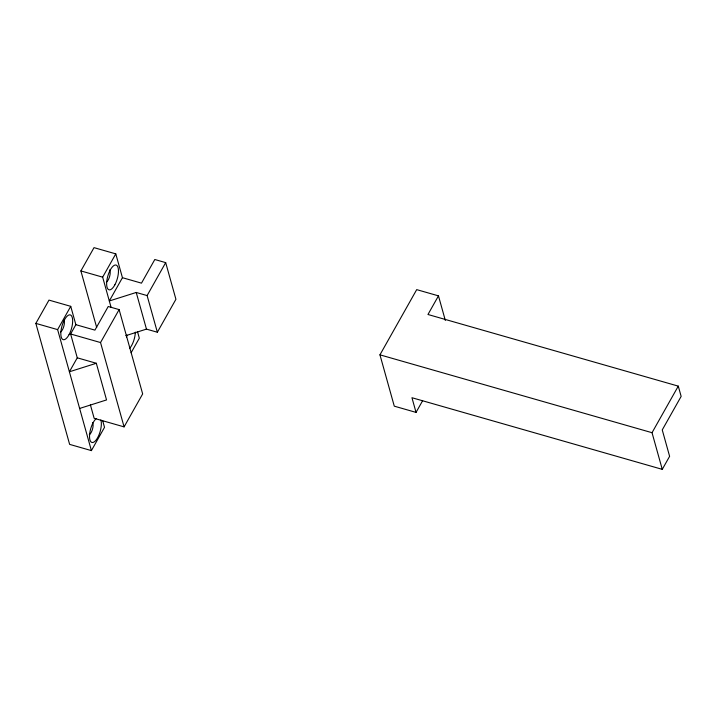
<?xml version="1.0" encoding="UTF-8"?>
<svg xmlns="http://www.w3.org/2000/svg" width="717" height="717" viewBox="0 0 717 717"><rect width="100%" height="100%" fill="white"/><g stroke="black" fill="none" stroke-linecap="round" stroke-linejoin="round"><path stroke-width="1.08" d="M102.719 420.861L104.521 427.323L91.4 450.608L69.63 444.379L35.85 323.394L48.98 300.109L70.741 306.338L75.859 324.676L70.616 333.988L77.266 357.819L69.388 371.791L96.311 363.268L106.546 399.934L79.623 408.448M96.687 327.499L80.887 270.927L94.017 247.643L115.787 253.872L122.437 277.694L109.307 300.979L136.23 292.464L147.11 295.574L157.355 332.24L146.465 329.121L125.762 335.681M91.4 450.608L57.62 329.623L70.741 306.338M111.117 307.45L102.656 277.156L115.787 253.872M90.396 404.836L94.151 418.307L124.086 426.875L100.541 342.556L119.121 309.601L108.231 306.491L94.913 330.125L75.859 324.676M147.11 295.574L165.69 262.628L154.809 259.509L141.482 283.152L122.437 277.694M131.121 352.746L139.331 338.191L137.592 331.971M157.355 332.24L175.925 299.294L165.69 262.628M124.086 426.875L142.665 393.929L119.121 309.601M422.627 400.713L416.039 412.392L394.278 406.163L379.947 354.834L416.702 289.632L438.472 295.861L445.338 320.463M438.472 295.861L427.968 314.494L678.282 386.131L681.15 396.393L662.248 429.922L669.615 456.326L662.266 469.357L411.952 397.72L416.039 412.392M662.266 469.357L652.031 432.701L678.282 386.131M379.947 354.834L652.031 432.701M80.887 270.927L102.656 277.156M35.85 323.394L57.62 329.623M70.616 333.988L100.541 342.556M77.266 357.819L96.311 363.268M136.23 292.464L146.465 329.121M109.656 269.95A6.74 2.581 -74 0 1 109.656 276.323A6.74 2.581 -74 0 1 106.376 282.113M126.918 335.099A6.74 2.581 -74 0 1 126.479 337.071M135.343 332.141A12.87 4.929 -74 0 1 129.669 348.381M63.974 320.024A6.74 2.581 -74 0 1 63.786 326.423A6.74 2.581 -74 0 1 60.569 331.962M92.547 422.609A6.74 2.581 -74 0 1 92.556 428.981A6.74 2.581 -74 0 1 89.266 434.762M100.855 419.956A12.87 4.929 -74 0 1 96.795 439.082A12.87 4.929 -74 0 1 89.526 436.859A12.87 4.929 -74 0 1 96.284 418.567M114.881 284.792A12.87 4.929 -74 0 0 116.091 265.057A12.87 4.929 -74 0 0 106.672 282.435A12.87 4.929 -74 0 0 114.881 284.792M69.074 334.642A12.87 4.929 -74 0 0 70.284 314.906A12.87 4.929 -74 0 0 60.864 332.285A12.87 4.929 -74 0 0 69.074 334.642"/></g></svg>
